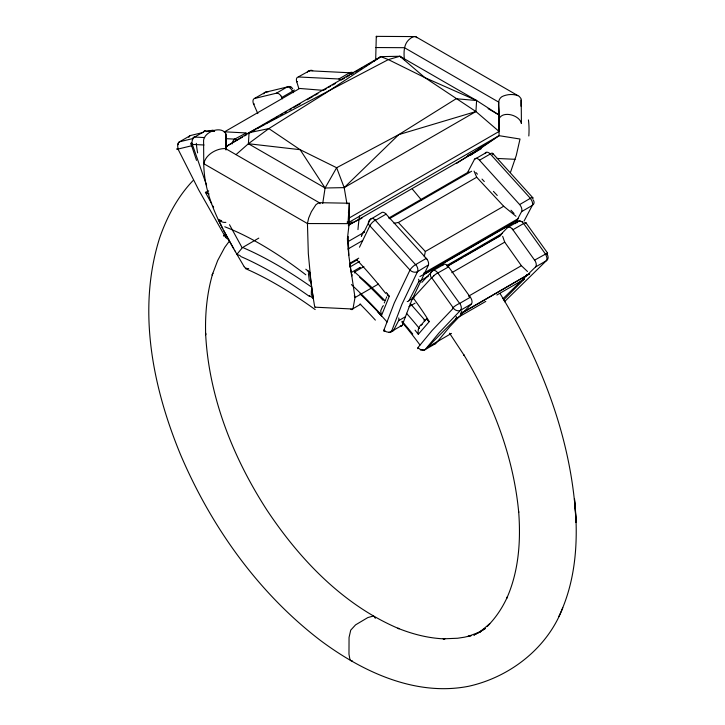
<?xml version="1.0" encoding="UTF-8"?>
<svg xmlns="http://www.w3.org/2000/svg" width="725" height="725" viewBox="0 0 725 725"><rect width="100%" height="100%" fill="white"/><g stroke="black" fill="none" stroke-linecap="round" stroke-linejoin="round"><path stroke-width="1.09" d="M404.441 60.075C403.653 52.544 403.408 43.509 410.241 38.588C411.963 37.147 415.271 35.244 416.947 37.718M375.668 60.211L376.293 36.25L376.692 37.537M376.411 36.368L415.552 36.594L519.29 96.434L521.067 98.672L520.994 106.222M426.889 318.656L427.451 320.251L429.282 321.61L418.289 334.307L415.053 330.174M236.06 154.588L248.403 143.731L249.065 132.702L380.815 56.641L399.919 56.26L476.597 100.521L498.809 114.849L499.072 131.461L349.332 217.917L348.417 212.507M322.734 203.435L325.081 188.002L336.645 167.729L398.795 134.614L475.935 111.55L476.597 100.521L424.886 77.638L388.355 59.595L380.815 56.641L326.205 92.709L268.848 128.588L248.403 143.731L325.081 188.002L344.185 187.621L475.935 111.55L499.072 131.461M310.943 281.599L308.324 253.623L307.445 223.545L308.669 218.026L311.378 211.7L315.892 204.731L318.855 202.674L349.296 203.227L349.332 222.122L347.42 238.67L347.61 243.065L348.961 256.741L354.987 297.504M349.296 203.227L347.982 223.644L307.445 223.545L203.77 163.687L203.589 140.288C204.586 131.479 221.805 125.371 225.928 133.998L226.173 149.567M354.308 295.764L354.987 297.576L353.012 308.669L360.706 304.228M360.044 268.286L360.216 267.353L351.389 272.446M470.443 155.358L499.072 135.675L499.072 118.791C502.842 110.399 519.762 115.139 521.411 123.513L521.23 100.113M424.27 256.822L425.339 251.484L503.685 206.253L515.973 216.267M354.362 272.981L354.588 271.984L363.905 266.601M418.334 329.467L418.715 328.198A4.821 3.552 -66.2 0 1 420.98 324.963M387.177 293.987L387.54 295.311L389.289 296.253L381.368 315.864L377.852 312.013M510.545 172.188L516.254 155.494L520.015 139.028L499.072 135.675M383.824 330.31L394.264 302.996L409.997 270.062A5.537 1.559 -42 0 1 415.534 264.643L426.309 258.399L426.916 259.142M383.987 330.201A5.537 4.586 21.8 0 0 391.536 331.407L401.858 304.418L417.482 271.721L428.484 264.888A5.537 3.199 60 0 0 426.925 259.133M402.529 324.374L411.764 300.186L428.257 265.504M311.388 290.562L311.324 294.404L313.245 298.202M461.209 313.254L529.767 273.678L460.402 314.079L461.916 311.134M558.884 616.386C576.438 580.063 578.523 538.376 574.472 498.854L576.094 522.48C572.315 441.017 542.11 362.591 500.032 293.462M382.963 306.385L383.289 305.533M384.277 302.95L384.612 302.089M384.957 301.219L385.31 300.349M385.664 299.479L386.017 298.6M386.38 297.73L386.742 296.842M359.491 247.207L369.832 225.801A5.537 1.758 -43.9 0 1 375.559 219.992M562.781 607.758C547.592 647.933 510.128 677.014 468.758 686.249C415.425 696.752 362.282 671.649 320.468 640.465C258.046 592.706 211.138 526.522 180.498 454.557C152.594 386.887 137.052 309.629 159.591 238.108L160.243 236.223C167.511 215.914 177.96 196.384 192.932 180.688M530.301 198.451A5.537 3.063 59.2 0 1 532.304 205.429L521.538 211.655L521.764 211.029A5.537 3.199 60 0 0 520.197 205.293L519.644 204.577L530.374 198.324A5.537 1.559 -41.9 0 1 532.748 199.031M363.687 231.357L361.34 236.278L361.712 235.489M363.796 232.498L364.485 231.076M364.829 230.36L366.578 226.771M521.556 211.618L515.23 223.672M366.932 226.055L370.185 219.584L381.287 212.869A5.537 3.19 59.4 0 1 385.483 213.494L426.309 258.399M407.196 301.546A5.537 3.19 60 0 0 409.108 300.449L418.787 281.672A2.773 1.55 59.7 0 0 418.561 279.234M519.626 204.559L478.89 159.554A5.537 3.208 60.6 0 0 474.703 158.947L467.489 172.632M532.304 205.429L524.021 221.152M240.283 255.708L236.93 254.303L242.213 247.896M294.386 89.954L292.583 91.223L293.235 92.691M547.52 253.442L547.003 254.058M348.344 225.747L349.332 222.122L499.072 135.638L456.514 163.478M352.132 221.796L350.827 223.599L348.653 224.206M229.236 241.307L224.705 247.433L217.69 260.483L212.162 275.11L212.815 273.225C206.906 293.199 204.967 314.124 205.673 334.887L205.592 333.074C208.655 396.403 232.797 457.276 266.954 510.128C299.942 559.745 343.423 605.212 399.103 628.756L397.789 628.213C412.797 634.248 428.72 638.326 444.933 638.888L443.165 638.834L457.62 638.245L464.544 637.175L471.241 635.589L467.562 636.568L480.158 631.901L473.806 635.145L485.306 628.502L479.415 632.327L489.756 623.745L487.327 626.255C495.837 617.818 502.488 607.659 507.446 596.775L506.857 598.071C518.819 571.073 520.912 540.805 518.665 511.678L518.71 512.303C513.49 456.388 492.801 402.801 463.928 354.96L464.317 355.603L449.554 333.228M417.772 347.81L432.028 330.564L453.424 308.08L431.629 277.657M422.022 349.758A5.655 3.281 58.6 0 0 425.231 349.532L439.35 332.521L460.556 310.264A5.537 3.299 60.3 0 0 459.75 303.403M412.561 299.534L413.105 298.827M412.271 297.495L413.214 297.893L431.674 277.72M426.472 318.801L421.044 325.099A5.102 0.87 -36.8 0 1 421.506 324.836L422.177 324.447M425.249 349.559L435.988 343.36L449.772 326.694L471.658 303.594A5.537 3.163 60 0 0 470.906 298.048L448.077 266.147A5.546 3.172 59.2 0 0 444.226 264.217L432.417 270.978L421.823 282.388M471.359 304.02L460.529 310.291A5.537 4.486 43.5 0 1 456.406 310.391L455.989 310.255A5.528 4.486 45.4 0 1 453.388 308.107M442.368 265.622L443.192 264.761M498.682 236.694L507.482 227.605M548.109 257.04L548.118 257.447A5.537 4.432 43.9 0 1 546.251 260.773L535.485 267.017L535.857 266.528A5.537 3.235 60 0 0 535.159 260.955L512.883 229.752M516.825 222.874L518.203 221.433A5.537 4.123 45.6 0 1 520.188 221.043M432.417 270.978L432.453 270.942A5.537 4.749 41.1 0 0 431.384 277.793M485.786 301.41L455.98 318.619L427.668 347.13M503.467 300.068L524.112 279.288A2.764 1.595 60 0 0 524.374 277.294M504.382 301.817L546.269 260.792A5.537 3.09 59.7 0 0 545.336 254.058M535.494 266.999L502.923 298.772M382.438 306.829L380.725 310.69L381.368 315.864M346.94 203.852L344.185 187.621L398.795 134.614L456.152 98.736L476.597 100.521M480.612 147.112L475.509 151.498L467.498 155.576M507.591 227.514L508.452 227.124A5.546 3.235 60.8 0 1 512.285 228.991M377.381 59.024L380.815 56.641M427.306 347.429L451.476 333.4M225.983 149.984L225.928 146.667L249.065 132.702L388.355 59.595L399.919 56.26L424.886 77.638L475.935 111.55M202.61 132.593L190.385 135.548L179.583 141.774M257.846 113.617L253.342 103.421A5.537 3.199 60.6 0 1 254.085 98.691L265.368 92.265L287.163 86.991A5.537 4.432 78.9 0 1 290.961 87M206.598 185.301L192.343 144.402A5.537 4.241 -87.6 0 1 194.626 137.061L205.392 130.853L214.582 131.316M298.736 88.205L296.516 80.983A5.537 3.199 60 0 1 298.084 77.04L309.448 70.769A5.537 4.241 -87.6 0 1 312.747 70.678M253.696 104.328L254.366 103.938M210.105 131.461L212.724 130.237A5.546 3.154 59.5 0 1 214.546 130.89M254.611 98.473L276.37 93.208L287.118 87A5.537 3.09 60.3 0 1 292.438 91.178M296.743 81.871L297.413 81.481M282.424 98.827L281.808 97.44L292.646 91.187M224.252 131.995L299.661 88.459L323.278 90.353M225.52 138.647L234.692 139.118L246.11 133.019A5.537 3.163 59.9 0 1 247.569 133.772M298.691 76.986L338.865 78.98L349.622 72.763A5.537 3.063 60.8 0 1 351.969 73.877M225.928 146.667L242.567 137.061M244.524 135.928L246.482 134.796M248.439 133.672L251.376 131.977M253.333 130.844L255.291 129.712M257.248 128.588L260.184 126.893M262.142 125.76L264.099 124.628M267.036 122.933L268.993 121.8M270.951 120.676L273.887 118.982M275.844 117.849L277.802 116.716M280.738 115.021L282.696 113.898M284.653 112.765L286.611 111.632M289.538 109.937L291.495 108.804M293.453 107.681L300.304 103.72M307.155 99.769L313.028 96.38M314.985 95.247L317.922 93.552M323.794 90.163L326.73 88.468M328.688 87.335L330.645 86.212M332.603 85.079L335.539 83.384M342.39 79.424L344.348 78.3M346.305 77.167L349.242 75.472M351.199 74.34L353.157 73.216M355.114 72.083L358.05 70.388M360.008 69.256L361.965 68.123M364.902 66.428L366.859 65.304M368.817 64.172L370.774 63.039M373.71 61.344L375.668 60.22M243.21 247.134L258.789 238.126M348.798 225.149L481.228 148.688M474.358 159.446L475.7 158.666M476.37 158.277L484.445 153.618M369.641 225.91A5.537 4.404 24.8 0 1 370.194 219.612A5.537 3.145 62 0 1 375.369 220.346L386.135 214.129M479.542 160.198L490.308 153.99L530.374 198.324M347.973 241.652L364.657 232.018M388.7 218.08L468.957 171.743M389.397 218.714L471.667 171.218M347.928 249.038L362.636 240.537M394.028 223.282L398.351 222.493L476.697 177.253L503.685 206.253M349.903 263.257L358.73 258.154M349.649 264.263L357.479 259.74M349.849 267.045L359.627 261.399M354.987 297.576L378.441 284.046M423.599 273.262L518.611 218.415M419.893 276.587L517.831 220.047M423.907 274.558L513.762 222.684M507.4 227.686L518.167 221.469A5.537 3.217 58.4 0 1 523.586 223.49L545.418 253.986M418.787 281.672L428.375 276.134M446.682 265.567L502.461 233.359M447.153 266.102L501.02 235M447.325 266.356L463.003 257.303M464.961 256.17L500.214 235.815M432.472 270.969A5.537 3.181 61.6 0 1 437.837 272.999L448.639 266.845M523.631 223.545L512.883 229.752L512.303 229.028M451.829 272.682L504.718 242.15L502.679 236.359M409.108 300.449L413.984 297.631M408.963 306.684L415.053 303.168M405.411 316.743L398.587 320.677L393.711 330.165A5.537 3.19 59.9 0 1 391.128 331.162M391.545 331.416L402.475 325.108M468.486 296.226L521.375 265.694L527.483 271.494M437.882 273.053L459.632 303.422L470.389 297.205M534.615 260.13L547.457 253.016M496.861 295.021L524.112 279.288M211.673 203.716L205.429 192.37L207.921 191.21A201.758 113.444 55.4 0 1 208.7 190.856M361.965 218.162L350.827 223.599L349.332 222.086L347.121 222.077M347.384 222.938L349.332 222.086M190.385 135.548L189.859 135.765A5.537 3.199 59.4 0 0 188.826 137.378M206.688 131.606L212.117 130.301M193.212 138.475L179.628 141.765A5.537 4.114 74.3 0 0 178.305 148.888M191.581 145.779L177.997 149.069L198.614 189.751L225.421 237.048M276.361 93.208L276.959 93.144A5.546 3.253 60.5 0 1 280.802 95.655M204.794 130.899L205.392 130.853M249.065 132.702L268.848 128.588L300.114 149.685L336.645 167.729L344.185 187.621M526.703 274.603L528.96 274.494M375.668 47.542L404.441 47.696L498.809 102.18L499.072 118.791M308.741 272.093L309.711 272.274L312.412 292.311M352.513 661.055L350.728 660.575L349.939 659.523L348.979 654.195L349.051 637.456L350.728 630.143L355.567 624.868L367.838 617.564L373.157 616.087L374.272 616.54L375.342 618.307M349.622 72.763L309.448 70.769M497.187 158.449L515.103 159.31M194.626 137.061L204.649 137.578M192.343 144.402L204.033 145M338.865 78.98L339.517 79.088A5.537 3.235 60.1 0 1 341.33 80.085M225.439 131.868L245.458 132.902M225.729 146.115L227.396 146.196M192.134 144.384L192.043 144.375A5.537 1.776 -16.5 0 1 191.445 142.608M248.403 143.731L300.114 149.685L325.081 188.002M209.099 193.956L205.429 192.37M420.935 350.03L420.446 349.867M318.855 202.674L320.187 203.689M517.813 95.637C513.264 93.942 508.089 94.232 503.576 95.908C495.266 98.754 499.96 109.484 498.809 115.683M221.651 220.681L218.361 219.602L220.291 221.098M319.607 202.9L225.566 148.607C216.059 148.018 202.483 156.201 203.861 167.103C205.148 197.472 220.028 224.913 234.818 250.696M290.942 87.054L291.35 87.317A5.537 4.468 75.9 0 1 292.746 88.822M488.106 108.668L498.809 114.849M309.367 295.583L313.272 298.383M305.805 269.202L309.711 272.274M354.588 271.984L370.303 286.003L384.957 300.648M351.263 274.186L351.942 274.802M399.919 56.26L401.423 57.628M410.223 270.307L410.386 270.461A5.537 4.178 23.6 0 0 417.428 271.667M475.917 172.541L477.44 174.181M482.016 179.093L484.3 181.549M493.444 191.382L497.259 195.478M510.98 210.223L514.034 213.494M398.351 222.493L425.339 251.484M410.16 303.485L424.904 320.233M375.378 220.346L415.552 264.616M369.832 225.801L409.997 270.062M532.821 197.744L492.819 153.483M412.289 189.007L421.615 200.154M423.926 320.078L424.741 321.093M386.343 292.456L389.289 296.253M280.783 95.673L281.817 97.44M225.566 148.607L226.137 149.395M413.214 297.893L414.954 300.295A201.758 105.225 58.9 0 1 426.735 317.487L429.282 321.61M525.879 222.72L547.629 253.116M504.718 242.15L521.375 265.694M243.953 266.302L236.513 253.65M236.93 254.303L235.371 251.593M235.38 251.684L234.655 250.352M242.132 247.751L229.508 224.696M233.722 248.711L223.69 230.432M212.969 206.045L213.621 207.214M222.82 228.738L218.479 219.856M474.068 171.109L476.697 177.253M190.992 143.858L196.52 160.379M349.776 265.395L350.13 267.163M350.492 268.921L351.915 275.962M313.055 296.933L314.75 307.173L352.867 309.022A5.791 2.438 78.1 0 1 350.837 309.185M313.155 297.241L310.889 281.907M312.937 296.208L312.466 293.063M309.376 281.073L308.424 273.506M348.254 236.595L348.779 255.336M225.928 133.998L225.928 147.71M528.434 119.942A118.719 77.394 -45.6 0 1 528.824 135.983M243.645 247.923A246.609 84.308 44.9 0 1 310.862 286.602M197.635 152.893A118.719 85.224 -51 0 1 196.312 143.342M357.969 229.617A118.719 48.557 -66.8 0 1 359.573 215.959M245.322 268.558A222.566 71.431 44 0 1 315.167 309.575M315.547 307.164A6.027 0.77 -71.9 0 1 315.284 307.59M248.684 268.594A6.027 5.256 -35.4 0 1 244.135 266.718M224.768 226.78A219.738 82.46 46.1 0 1 305.832 274.802M240.727 256.496A240.102 80.838 44.7 0 1 309.53 296.498M308.868 271.929A6.887 2.175 -34.4 0 1 308.17 270.824M225.865 222.339A6.878 6.308 28.5 0 1 220.391 220.971M456.188 316.435A2.764 1.595 60 0 1 455.98 318.61M398.786 317.949A5.537 3.163 61.1 0 1 398.56 320.64M359.663 277.294A258.743 108.415 55.2 0 1 383.235 300.458M391.582 331.452A5.528 3.226 58.6 0 1 388.935 332.367M415.615 264.48A5.537 3.326 60.8 0 1 417.482 271.721M384.087 330.392A5.392 1.305 -44.2 0 1 384.277 330.011M360.008 293.87A216.684 93.072 55.9 0 1 387.077 322M410.259 270.235A5.474 4.423 23.6 0 1 410.051 270.026M402.003 325.697A5.691 2.374 56.7 0 1 401.668 325.969M401.179 326.096A5.537 2.302 56.2 0 1 400.272 325.924M385.156 331.18A5.546 1.504 -42.1 0 1 383.752 330.827M351.407 284.572A258.109 105.886 55.1 0 1 380.335 313.798M360.017 303.983A248.303 101.255 55 0 1 375.369 320.115M356.963 260.03A264.553 137.968 58.2 0 1 385.664 293.38M533.247 199.982A5.537 4.151 23.9 0 1 532.25 205.374M485.134 153.238A5.537 4.132 26.4 0 1 486.103 152.848M485.07 153.174A5.537 3.244 58 0 1 490.308 153.99M490.49 153.637A5.537 1.776 -43.6 0 1 492.665 154.788M522.29 221.605A5.537 4.123 45.6 0 1 522.544 221.732M524.112 223.064A5.537 0.879 -36.5 0 1 525.779 222.584M546.967 254.076A5.528 4.45 45.6 0 1 547.955 256.288M525.942 222.919A5.537 0.725 -35.5 0 1 525.525 223.517M401.895 322.036A229.861 105.913 58.1 0 1 419.965 344.955M433.777 275.699A5.537 0.879 -36.5 0 1 438.353 272.573M452.572 308.578A5.537 1.06 -30.8 0 1 454.765 306.213A5.537 1.06 -30.8 0 1 459.641 303.403M406.462 313.291A206.299 97.703 57.8 0 1 419.394 328.516M420.545 349.541A5.501 4.486 40.4 0 1 418.135 347.628M425.212 349.504A5.555 4.694 32.1 0 1 421.007 349.858M431.892 277.603A5.537 0.734 -35.3 0 1 433.867 275.917M435.127 343.858A5.619 2.528 58.4 0 1 434.329 343.822M418.062 348.553A5.601 0.897 -37 0 1 417.609 348.598M418.37 334.252A10.404 7.35 -64.5 0 1 418.407 329.467M402.058 321.248A214.029 99.434 57.7 0 1 412.752 334.089M224.261 235.19A229.861 125.833 50.7 0 1 225.774 234.818M178.042 144.683A5.537 3.217 61.6 0 1 179.573 141.756M176.846 148.978A5.537 0.779 -24.9 0 1 176.991 148.716M177.761 149.205A5.528 0.689 -25.4 0 1 177.045 149.287M226.408 235.407A5.501 0.952 -24.6 0 1 225.04 235.815M223.726 236.105A5.555 1.459 -26.5 0 1 223.744 235.48M228.728 239.178A5.601 4.495 79.7 0 1 225.43 237.03M268.178 91.821A5.537 4.749 78.8 0 0 265.368 92.265L265.323 92.274A5.537 3.181 58.4 0 0 263.8 93.86M307.364 72.083A5.537 3.145 58 0 1 309.475 70.86M349.658 72.853A5.537 4.16 -83.8 0 1 353.274 72.826M203.326 132.303A5.537 3.199 60 0 1 204.794 130.899M192.478 144.302A5.474 1.812 -21.6 0 1 192.288 144.293M192.397 139.581A5.537 3.244 62 0 1 194.608 136.998M232.154 143.922A5.537 4.169 -83.6 0 1 234.719 139.209M234.692 139.118A5.537 3.326 59.2 0 1 237.256 140.224"/></g></svg>
